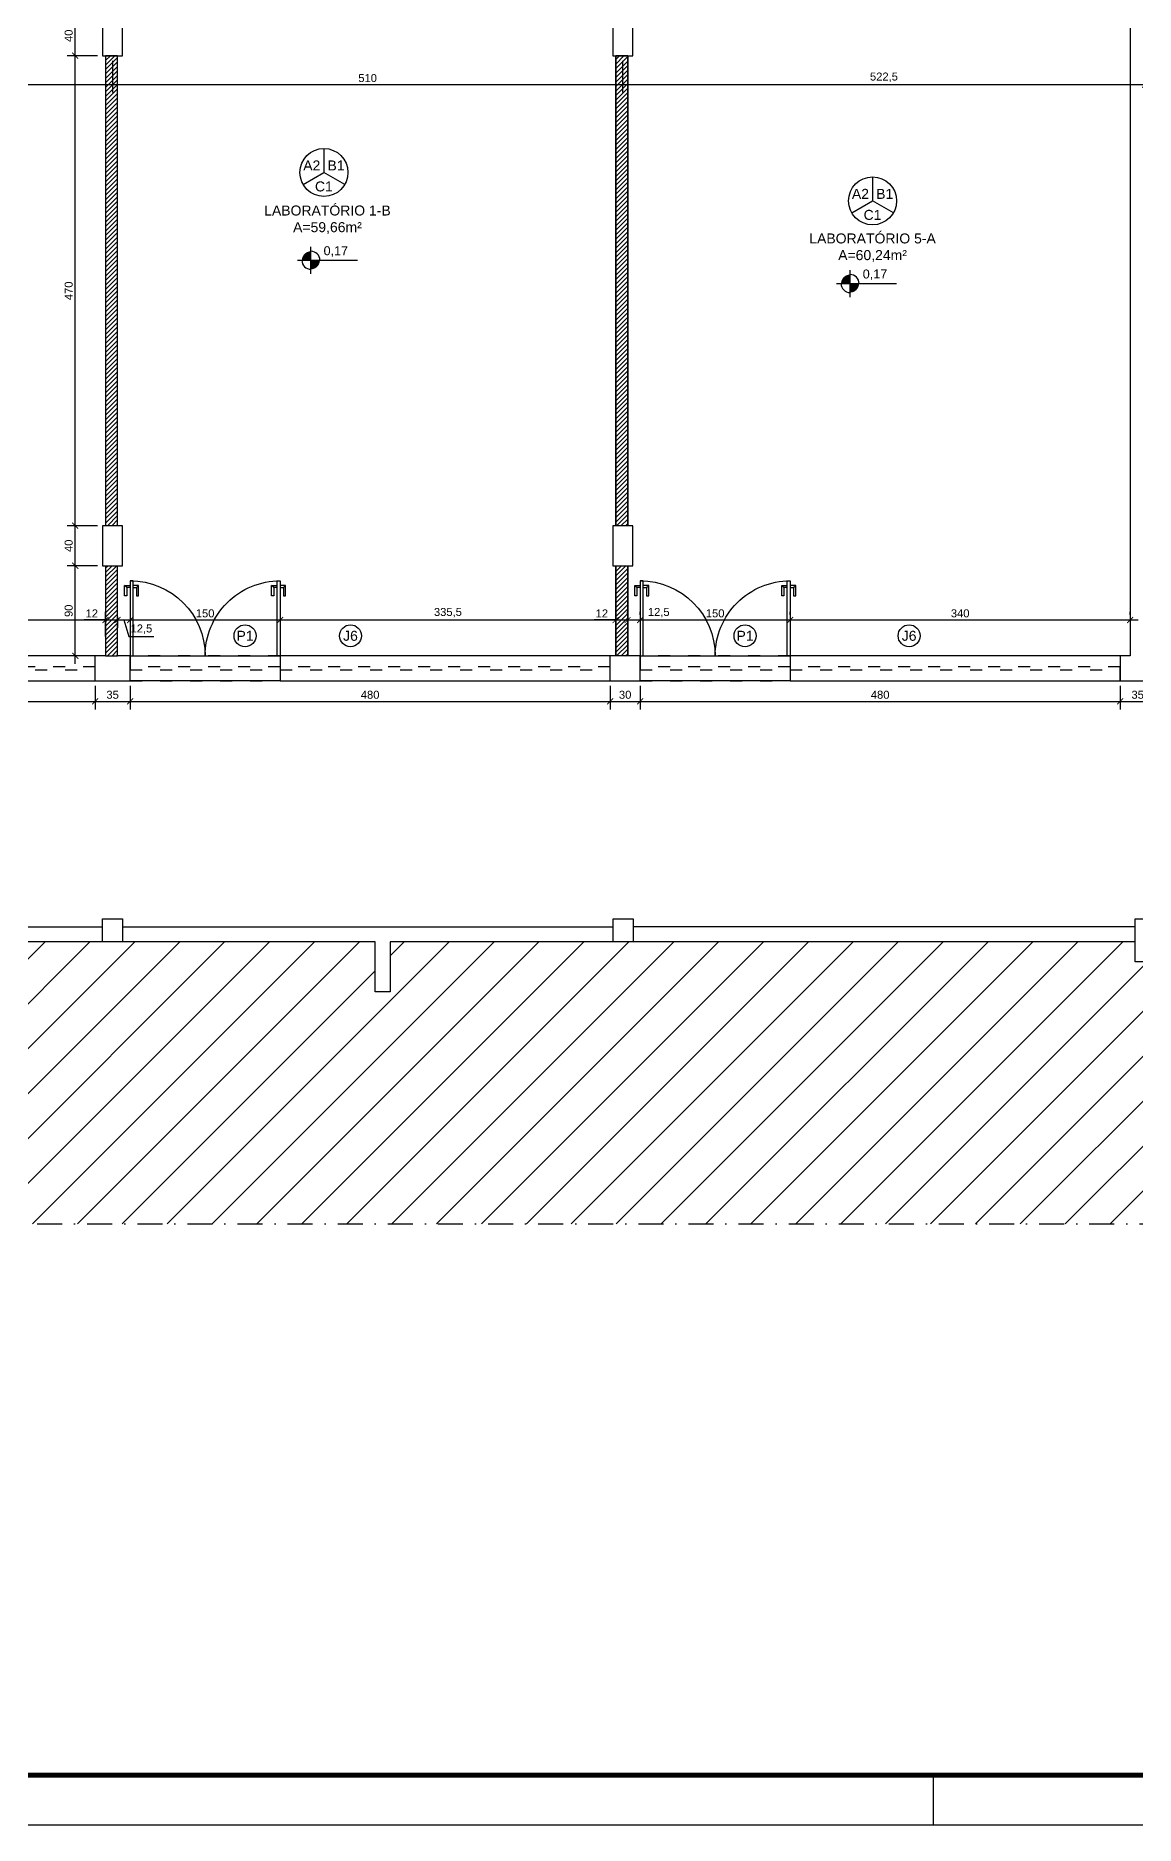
# Model space of a CAD drawing. Header units: millimetres. Extents: x 175 to 8625, y 306 to 3276.
# Drawn here: x 4028 to 5127, y 306 to 2096 of the extents above; entities that cross this region are included whole.
import ezdxf
from ezdxf.enums import TextEntityAlignment as Align

# ---------------------------------------------------------------- set-up
doc = ezdxf.new("R2010")
doc.units = ezdxf.units.MM
doc.linetypes.add('ACAD_ISO03W100', pattern=[30, 12, -18])
doc.linetypes.add('DASHDOT2', pattern=[0.5, 0.25, -0.125, 0, -0.125])
for name, color, linetype in [('CONSTRUIR - CARTONADO', 161, 'Continuous'), ('COTA', 8, 'Continuous'), ('Esquadrias', 4, 'Continuous'), ('Estrutura', 49, 'Continuous'), ('HACHURA', 8, 'Continuous'), ('LEGENDA', 7, 'Continuous'), ('PAREDE', 5, 'Continuous'), ('SOLEIRA', 8, 'Continuous'), ('Texto', 7, 'Continuous')]:
    doc.layers.add(name, color=color, linetype=linetype)
doc.styles.add('ARIAL', font='Arial.ttf')
doc.dimstyles.new('COTA 50', dxfattribs={"dimscale": 0.5, "dimtxt": 16, "dimasz": 12, "dimexe": 16, "dimexo": 10, "dimgap": 5, "dimtad": 1, "dimrnd": 0.5, "dimtxsty": 'ARIAL', "dimblk": 'ARCHTICK', "dimcen": 2.5, "dimdle": 16, "dimclrd": 8, "dimclre": 8, "dimclrt": 7, "dimadec": 0, "dimazin": 0, "dimtfac": 1, "dimtmove": 1, "dimatfit": 3, "dimfxl": 1, "dimarcsym": 0})

# ---------------------------------------------------------------- blocks, each defined once
blk = doc.blocks.new('P150')
for p, q in [((0, 150), (0, 147)), ((75, 150), (0, 150)), ((0, 147), (75, 147)), ((75, 147), (75, 150)), ((0, 3), (75, 3)), ((0, 0), (0, 3)), ((75, 0), (0, 0)), ((75, 3), (75, 0))]:
    blk.add_line(p, q)
at = {"color": 8}
for p, q in [((60, 155.5), (70.4, 155.5)), ((60, 153.4), (60, 155.5)), ((68.4, 153.4), (60, 153.4)), ((60, 143.6), (60, 141.5)), ((68.4, 143.6), (60, 143.6)), ((68.4, 153.4), (70.4, 155.5)), ((68.4, 150), (68.4, 153.4)), ((70.4, 150), (68.4, 150)), ((68.4, 147), (68.4, 143.6)), ((68.4, 143.6), (70.4, 141.5)), ((70.4, 155.5), (70.4, 150)), ((70.4, 141.5), (70.4, 147)), ((60, 141.5), (70.4, 141.5)), ((60, 8.5), (70.4, 8.5)), ((60, 6.4), (60, 8.5)), ((68.4, 6.4), (60, 6.4)), ((68.4, 6.4), (70.4, 8.5)), ((68.4, 3), (68.4, 6.4)), ((70.4, 0), (68.4, 0)), ((68.4, 0), (68.4, -3.4)), ((70.4, 8.5), (70.4, 3)), ((70.4, -5.5), (70.4, 0)), ((60, -3.4), (60, -5.5)), ((68.4, -3.4), (60, -3.4)), ((60, -5.5), (70.4, -5.5)), ((68.4, -3.4), (70.4, -5.5))]:
    blk.add_line(p, q, dxfattribs=at)
for centre, start, end in [((0, 150), 270, 0), ((0, 0), 0, 90)]:
    blk.add_arc(centre, 75, start, end, dxfattribs=at)
blk = doc.blocks.new('IND.ESQ.')
at = {"layer": 'Texto'}
blk.add_circle((0, 0), 5.5, dxfattribs=at)
at = {"layer": 'Texto', "style": 'ARIAL'}
blk.add_attdef('PP', text='', height=5, dxfattribs=at).set_placement((0, 0), align=Align.MIDDLE_CENTER)
blk = doc.blocks.new('A$C1DFB60F3')
at = {"layer": 'Texto', "color": 0, "linetype": 'ByBlock'}
for p, q in [((0, -13.5), (0, 13.5)), ((-13.5, 0), (46.5, 0))]:
    blk.add_line(p, q, dxfattribs=at)
at = {"layer": 'Texto', "color": 0, "linetype": 'ByBlock', "const_width": 9}
for points in [[(-4.5, 0, -0.414214), (0, 4.5, -0.618034)], [(0, -4.5, 0.414214), (4.5, 0, 0.618034)]]:
    blk.add_lwpolyline(points, format="xyb", dxfattribs=at)
at = {"layer": 'Texto', "color": 0, "linetype": 'ByBlock'}
for start, end in [(0, 90), (180, 270)]:
    blk.add_arc((0, 0), 9, start, end, dxfattribs=at)
at = {"layer": 'Texto', "color": 0, "linetype": 'ByBlock', "style": 'ARIAL'}
blk.add_attdef('0,00', (12.7, 5.1), '', height=9, dxfattribs=at)
blk = doc.blocks.new('PIZZA')
at = {"layer": 'Texto'}
for points in [[(0, 12), (0, 0)], [(-10.39, -6), (0, 0)], [(10.39, -6), (0, 0)]]:
    blk.add_lwpolyline(points, dxfattribs=at)
blk.add_circle((0, 0), 12, dxfattribs=at)
at = {"layer": 'Texto', "style": 'ARIAL'}
for tag, p in [('A1', (-6.06, 3.5)), ('B1', (6.06, 3.5)), ('C1', (0, -7))]:
    blk.add_attdef(tag, text='', height=5, dxfattribs=at).set_placement(p, align=Align.MIDDLE_CENTER)
blk = doc.blocks.new('A1 sem aba')
at = {"layer": 'LEGENDA'}
blk.add_line((-74, 1), (-74, 0), dxfattribs=at)
blk.add_lwpolyline([(-169, 59.4), (0, 59.4), (0, 0), (-169, 0), (-169, 59.4)], close=True, dxfattribs=at)
at = {"layer": 'LEGENDA', "const_width": 0.1}
blk.add_lwpolyline([(-1, 58.4), (-1, 1), (-166.5, 1), (-166.5, 58.4)], close=True, dxfattribs=at)
blk = doc.blocks.new('_ArchTick')
at = {"layer": 'Texto', "color": 0, "const_width": 0.15}
blk.add_lwpolyline([(-0.5, -0.5), (0.5, 0.5)], dxfattribs=at)
blk = doc.blocks.new('*D163')
at = {"layer": 'COTA', "color": 8, "lineweight": -2, "transparency": 16777216}
for p, q in [((3749.1, 1511.4), (4105.6, 1511.4)), ((3757.1, 1494.8), (3757.1, 1519.4)), ((4097.6, 1494.8), (4097.6, 1519.4))]:
    blk.add_line(p, q, dxfattribs=at)
at = {"layer": 'Defpoints', "color": 0, "lineweight": -3, "transparency": 16777216}
for p in [(4097.6, 1511.4), (3757.1, 1489.8), (4097.6, 1489.8)]:
    blk.add_point(p, dxfattribs=at)
at = {"layer": 'COTA', "color": 8, "lineweight": -2, "transparency": 16777216, "xscale": 6, "yscale": 6, "zscale": 6, "rotation": 180}
blk.add_blockref('_ArchTick', (3757.1, 1511.4), dxfattribs=at)
at = {"layer": 'COTA', "color": 8, "lineweight": -2, "transparency": 16777216, "xscale": 6, "yscale": 6, "zscale": 6}
blk.add_blockref('_ArchTick', (4097.6, 1511.4), dxfattribs=at)
at = {"layer": 'COTA', "color": 7, "lineweight": -2, "transparency": 16777216, "insert": (3927.4, 1518.7), "char_height": 8, "attachment_point": 5, "style": 'ARIAL'}
blk.add_mtext('340,5', dxfattribs=at)
blk = doc.blocks.new('*D164')
at = {"layer": 'COTA', "color": 8, "lineweight": -2, "transparency": 16777216}
for p, q in [((4101.6, 1511.4), (4130.1, 1511.4)), ((4109.6, 1494.8), (4109.6, 1519.4)), ((4115.9, 1511.4), (4120.9, 1494.9)), ((4122.1, 1508.1), (4122.1, 1503.4)), ((4120.9, 1494.9), (4145.9, 1494.9))]:
    blk.add_line(p, q, dxfattribs=at)
at = {"layer": 'Defpoints', "color": 0, "lineweight": -3, "transparency": 16777216}
for p in [(4122.1, 1513.1), (4122.1, 1511.4), (4109.6, 1489.8)]:
    blk.add_point(p, dxfattribs=at)
at = {"layer": 'COTA', "color": 8, "lineweight": -2, "transparency": 16777216, "xscale": 6, "yscale": 6, "zscale": 6, "rotation": 180}
blk.add_blockref('_ArchTick', (4109.6, 1511.4), dxfattribs=at)
at = {"layer": 'COTA', "color": 8, "lineweight": -2, "transparency": 16777216, "xscale": 6, "yscale": 6, "zscale": 6}
blk.add_blockref('_ArchTick', (4122.1, 1511.4), dxfattribs=at)
at = {"layer": 'COTA', "color": 7, "lineweight": -2, "transparency": 16777216, "insert": (4133.4, 1502.2), "char_height": 8, "attachment_point": 5, "style": 'ARIAL'}
blk.add_mtext('12,5', dxfattribs=at)
blk = doc.blocks.new('*D165')
at = {"layer": 'COTA', "color": 8, "lineweight": -2, "transparency": 16777216}
for p, q in [((4114.1, 1511.4), (4280.1, 1511.4)), ((4122.1, 1508.1), (4122.1, 1503.4)), ((4272.1, 1508.1), (4272.1, 1503.4))]:
    blk.add_line(p, q, dxfattribs=at)
at = {"layer": 'Defpoints', "color": 0, "lineweight": -3, "transparency": 16777216}
for p in [(4122.1, 1513.1), (4272.1, 1513.1), (4272.1, 1511.4)]:
    blk.add_point(p, dxfattribs=at)
at = {"layer": 'COTA', "color": 8, "lineweight": -2, "transparency": 16777216, "xscale": 6, "yscale": 6, "zscale": 6, "rotation": 180}
blk.add_blockref('_ArchTick', (4122.1, 1511.4), dxfattribs=at)
at = {"layer": 'COTA', "color": 8, "lineweight": -2, "transparency": 16777216, "xscale": 6, "yscale": 6, "zscale": 6}
blk.add_blockref('_ArchTick', (4272.1, 1511.4), dxfattribs=at)
at = {"layer": 'COTA', "color": 7, "lineweight": -2, "transparency": 16777216, "insert": (4197.1, 1518), "char_height": 8, "attachment_point": 5, "style": 'ARIAL'}
blk.add_mtext('150', dxfattribs=at)
blk = doc.blocks.new('*D166')
at = {"layer": 'COTA', "color": 8, "lineweight": -2, "transparency": 16777216}
for p, q in [((4264.1, 1511.4), (4615.6, 1511.4)), ((4272.1, 1508.1), (4272.1, 1503.4)), ((4607.6, 1508.1), (4607.6, 1503.4))]:
    blk.add_line(p, q, dxfattribs=at)
at = {"layer": 'Defpoints', "color": 0, "lineweight": -3, "transparency": 16777216}
for p in [(4272.1, 1513.1), (4607.6, 1513.1), (4607.6, 1511.4)]:
    blk.add_point(p, dxfattribs=at)
at = {"layer": 'COTA', "color": 8, "lineweight": -2, "transparency": 16777216, "xscale": 6, "yscale": 6, "zscale": 6, "rotation": 180}
blk.add_blockref('_ArchTick', (4272.1, 1511.4), dxfattribs=at)
at = {"layer": 'COTA', "color": 8, "lineweight": -2, "transparency": 16777216, "xscale": 6, "yscale": 6, "zscale": 6}
blk.add_blockref('_ArchTick', (4607.6, 1511.4), dxfattribs=at)
at = {"layer": 'COTA', "color": 7, "lineweight": -2, "transparency": 16777216, "insert": (4439.9, 1518.7), "char_height": 8, "attachment_point": 5, "style": 'ARIAL'}
blk.add_mtext('335,5', dxfattribs=at)
blk = doc.blocks.new('*D167')
at = {"layer": 'COTA', "color": 8, "lineweight": -2, "transparency": 16777216}
for p, q in [((4607.6, 1511.4), (4586, 1511.4)), ((4599.6, 1511.4), (4627.6, 1511.4)), ((4607.6, 1508.1), (4607.6, 1503.4)), ((4619.6, 1516.4), (4619.6, 1519.4))]:
    blk.add_line(p, q, dxfattribs=at)
at = {"layer": 'Defpoints', "color": 0, "lineweight": -3, "transparency": 16777216}
for p in [(4607.6, 1513.1), (4619.6, 1511.4), (4619.6, 1511.4)]:
    blk.add_point(p, dxfattribs=at)
at = {"layer": 'COTA', "color": 8, "lineweight": -2, "transparency": 16777216, "xscale": 6, "yscale": 6, "zscale": 6, "rotation": 180}
blk.add_blockref('_ArchTick', (4607.6, 1511.4), dxfattribs=at)
at = {"layer": 'COTA', "color": 8, "lineweight": -2, "transparency": 16777216, "xscale": 6, "yscale": 6, "zscale": 6}
blk.add_blockref('_ArchTick', (4619.6, 1511.4), dxfattribs=at)
at = {"layer": 'COTA', "color": 7, "lineweight": -2, "transparency": 16777216, "insert": (4593.8, 1518), "char_height": 8, "attachment_point": 5, "style": 'ARIAL'}
blk.add_mtext('12', dxfattribs=at)
blk = doc.blocks.new('*D168')
at = {"layer": 'COTA', "color": 8, "lineweight": -2, "transparency": 16777216}
for p, q in [((4611.6, 1511.4), (4640.1, 1511.4)), ((4619.6, 1516.4), (4619.6, 1519.4)), ((4632.1, 1516.4), (4632.1, 1519.4)), ((4632.1, 1511.4), (4663.2, 1511.4))]:
    blk.add_line(p, q, dxfattribs=at)
at = {"layer": 'Defpoints', "color": 0, "lineweight": -3, "transparency": 16777216}
for p in [(4619.6, 1511.4), (4632.1, 1511.4), (4632.1, 1511.4)]:
    blk.add_point(p, dxfattribs=at)
at = {"layer": 'COTA', "color": 8, "lineweight": -2, "transparency": 16777216, "xscale": 6, "yscale": 6, "zscale": 6, "rotation": 180}
blk.add_blockref('_ArchTick', (4619.6, 1511.4), dxfattribs=at)
at = {"layer": 'COTA', "color": 8, "lineweight": -2, "transparency": 16777216, "xscale": 6, "yscale": 6, "zscale": 6}
blk.add_blockref('_ArchTick', (4632.1, 1511.4), dxfattribs=at)
at = {"layer": 'COTA', "color": 7, "lineweight": -2, "transparency": 16777216, "insert": (4650.7, 1518.7), "char_height": 8, "attachment_point": 5, "style": 'ARIAL'}
blk.add_mtext('12,5', dxfattribs=at)
blk = doc.blocks.new('*D169')
at = {"layer": 'COTA', "color": 8, "lineweight": -2, "transparency": 16777216}
for p, q in [((4624.1, 1511.4), (4790.1, 1511.4)), ((4632.1, 1516.4), (4632.1, 1519.4)), ((4782.1, 1516.4), (4782.1, 1519.4))]:
    blk.add_line(p, q, dxfattribs=at)
at = {"layer": 'Defpoints', "color": 0, "lineweight": -3, "transparency": 16777216}
for p in [(4632.1, 1511.4), (4782.1, 1511.4), (4782.1, 1511.4)]:
    blk.add_point(p, dxfattribs=at)
at = {"layer": 'COTA', "color": 8, "lineweight": -2, "transparency": 16777216, "xscale": 6, "yscale": 6, "zscale": 6, "rotation": 180}
blk.add_blockref('_ArchTick', (4632.1, 1511.4), dxfattribs=at)
at = {"layer": 'COTA', "color": 8, "lineweight": -2, "transparency": 16777216, "xscale": 6, "yscale": 6, "zscale": 6}
blk.add_blockref('_ArchTick', (4782.1, 1511.4), dxfattribs=at)
at = {"layer": 'COTA', "color": 7, "lineweight": -2, "transparency": 16777216, "insert": (4707.1, 1518), "char_height": 8, "attachment_point": 5, "style": 'ARIAL'}
blk.add_mtext('150', dxfattribs=at)
blk = doc.blocks.new('*D170')
at = {"layer": 'COTA', "color": 8, "lineweight": -2, "transparency": 16777216}
for p, q in [((4774.1, 1511.4), (5130.1, 1511.4)), ((4782.1, 1516.4), (4782.1, 1519.4)), ((5122.1, 1516.4), (5122.1, 1519.4))]:
    blk.add_line(p, q, dxfattribs=at)
at = {"layer": 'Defpoints', "color": 0, "lineweight": -3, "transparency": 16777216}
for p in [(4782.1, 1511.4), (5122.1, 1511.4), (5122.1, 1511.4)]:
    blk.add_point(p, dxfattribs=at)
at = {"layer": 'COTA', "color": 8, "lineweight": -2, "transparency": 16777216, "xscale": 6, "yscale": 6, "zscale": 6, "rotation": 180}
blk.add_blockref('_ArchTick', (4782.1, 1511.4), dxfattribs=at)
at = {"layer": 'COTA', "color": 8, "lineweight": -2, "transparency": 16777216, "xscale": 6, "yscale": 6, "zscale": 6}
blk.add_blockref('_ArchTick', (5122.1, 1511.4), dxfattribs=at)
at = {"layer": 'COTA', "color": 7, "lineweight": -2, "transparency": 16777216, "insert": (4952.1, 1518), "char_height": 8, "attachment_point": 5, "style": 'ARIAL'}
blk.add_mtext('340', dxfattribs=at)
blk = doc.blocks.new('*D175')
at = {"layer": 'COTA', "color": 8, "lineweight": -2, "transparency": 16777216}
for p, q in [((4097.6, 1511.4), (4076, 1511.4)), ((4089.6, 1511.4), (4117.6, 1511.4)), ((4097.6, 1494.8), (4097.6, 1519.4)), ((4109.6, 1514.4), (4109.6, 1503.4))]:
    blk.add_line(p, q, dxfattribs=at)
at = {"layer": 'Defpoints', "color": 0, "lineweight": -3, "transparency": 16777216}
for p in [(4109.6, 1519.4), (4109.6, 1511.4), (4097.6, 1489.8)]:
    blk.add_point(p, dxfattribs=at)
at = {"layer": 'COTA', "color": 8, "lineweight": -2, "transparency": 16777216, "xscale": 6, "yscale": 6, "zscale": 6, "rotation": 180}
blk.add_blockref('_ArchTick', (4097.6, 1511.4), dxfattribs=at)
at = {"layer": 'COTA', "color": 8, "lineweight": -2, "transparency": 16777216, "xscale": 6, "yscale": 6, "zscale": 6}
blk.add_blockref('_ArchTick', (4109.6, 1511.4), dxfattribs=at)
at = {"layer": 'COTA', "color": 7, "lineweight": -2, "transparency": 16777216, "insert": (4083.8, 1518), "char_height": 8, "attachment_point": 5, "style": 'ARIAL'}
blk.add_mtext('12', dxfattribs=at)
blk = doc.blocks.new('*D189')
at = {"layer": 'COTA', "color": 8, "lineweight": -2, "transparency": 16777216}
for p, q in [((3607.1, 1445.6), (3607.1, 1422)), ((4087.1, 1445.6), (4087.1, 1422)), ((3599.1, 1430), (4095.1, 1430))]:
    blk.add_line(p, q, dxfattribs=at)
at = {"layer": 'Defpoints', "color": 0, "lineweight": -3, "transparency": 16777216}
for p in [(3607.1, 1450.6), (4087.1, 1450.6), (4087.1, 1430)]:
    blk.add_point(p, dxfattribs=at)
at = {"layer": 'COTA', "color": 8, "lineweight": -2, "transparency": 16777216, "xscale": 6, "yscale": 6, "zscale": 6, "rotation": 180}
blk.add_blockref('_ArchTick', (3607.1, 1430), dxfattribs=at)
at = {"layer": 'COTA', "color": 8, "lineweight": -2, "transparency": 16777216, "xscale": 6, "yscale": 6, "zscale": 6}
blk.add_blockref('_ArchTick', (4087.1, 1430), dxfattribs=at)
at = {"layer": 'COTA', "color": 7, "lineweight": -2, "transparency": 16777216, "insert": (3847.1, 1436.6), "char_height": 8, "attachment_point": 5, "style": 'ARIAL'}
blk.add_mtext('480', dxfattribs=at)
blk = doc.blocks.new('*D190')
at = {"layer": 'COTA', "color": 8, "lineweight": -2, "transparency": 16777216}
for p, q in [((4087.1, 1445.6), (4087.1, 1422)), ((4122.1, 1445.6), (4122.1, 1422)), ((4079.1, 1430), (4130.1, 1430))]:
    blk.add_line(p, q, dxfattribs=at)
at = {"layer": 'Defpoints', "color": 0, "lineweight": -3, "transparency": 16777216}
for p in [(4087.1, 1450.6), (4122.1, 1450.6), (4122.1, 1430)]:
    blk.add_point(p, dxfattribs=at)
at = {"layer": 'COTA', "color": 8, "lineweight": -2, "transparency": 16777216, "xscale": 6, "yscale": 6, "zscale": 6, "rotation": 180}
blk.add_blockref('_ArchTick', (4087.1, 1430), dxfattribs=at)
at = {"layer": 'COTA', "color": 8, "lineweight": -2, "transparency": 16777216, "xscale": 6, "yscale": 6, "zscale": 6}
blk.add_blockref('_ArchTick', (4122.1, 1430), dxfattribs=at)
at = {"layer": 'COTA', "color": 7, "lineweight": -2, "transparency": 16777216, "insert": (4104.6, 1436.6), "char_height": 8, "attachment_point": 5, "style": 'ARIAL'}
blk.add_mtext('35', dxfattribs=at)
blk = doc.blocks.new('*D191')
at = {"layer": 'COTA', "color": 8, "lineweight": -2, "transparency": 16777216}
for p, q in [((4122.1, 1445.6), (4122.1, 1422)), ((4602.1, 1445.6), (4602.1, 1422)), ((4114.1, 1430), (4610.1, 1430))]:
    blk.add_line(p, q, dxfattribs=at)
at = {"layer": 'Defpoints', "color": 0, "lineweight": -3, "transparency": 16777216}
for p in [(4122.1, 1450.6), (4602.1, 1450.6), (4602.1, 1430)]:
    blk.add_point(p, dxfattribs=at)
at = {"layer": 'COTA', "color": 8, "lineweight": -2, "transparency": 16777216, "xscale": 6, "yscale": 6, "zscale": 6, "rotation": 180}
blk.add_blockref('_ArchTick', (4122.1, 1430), dxfattribs=at)
at = {"layer": 'COTA', "color": 8, "lineweight": -2, "transparency": 16777216, "xscale": 6, "yscale": 6, "zscale": 6}
blk.add_blockref('_ArchTick', (4602.1, 1430), dxfattribs=at)
at = {"layer": 'COTA', "color": 7, "lineweight": -2, "transparency": 16777216, "insert": (4362.1, 1436.6), "char_height": 8, "attachment_point": 5, "style": 'ARIAL'}
blk.add_mtext('480', dxfattribs=at)
blk = doc.blocks.new('*D192')
at = {"layer": 'COTA', "color": 8, "lineweight": -2, "transparency": 16777216}
for p, q in [((4602.1, 1445.6), (4602.1, 1422)), ((4632.1, 1445.6), (4632.1, 1422)), ((4594.1, 1430), (4640.1, 1430))]:
    blk.add_line(p, q, dxfattribs=at)
at = {"layer": 'Defpoints', "color": 0, "lineweight": -3, "transparency": 16777216}
for p in [(4602.1, 1450.6), (4632.1, 1450.6), (4632.1, 1430)]:
    blk.add_point(p, dxfattribs=at)
at = {"layer": 'COTA', "color": 8, "lineweight": -2, "transparency": 16777216, "xscale": 6, "yscale": 6, "zscale": 6, "rotation": 180}
blk.add_blockref('_ArchTick', (4602.1, 1430), dxfattribs=at)
at = {"layer": 'COTA', "color": 8, "lineweight": -2, "transparency": 16777216, "xscale": 6, "yscale": 6, "zscale": 6}
blk.add_blockref('_ArchTick', (4632.1, 1430), dxfattribs=at)
at = {"layer": 'COTA', "color": 7, "lineweight": -2, "transparency": 16777216, "insert": (4617.1, 1436.6), "char_height": 8, "attachment_point": 5, "style": 'ARIAL'}
blk.add_mtext('30', dxfattribs=at)
blk = doc.blocks.new('*D193')
at = {"layer": 'COTA', "color": 8, "lineweight": -2, "transparency": 16777216}
for p, q in [((4632.1, 1445.6), (4632.1, 1422)), ((5112.1, 1445.6), (5112.1, 1422)), ((4624.1, 1430), (5120.1, 1430))]:
    blk.add_line(p, q, dxfattribs=at)
at = {"layer": 'Defpoints', "color": 0, "lineweight": -3, "transparency": 16777216}
for p in [(4632.1, 1450.6), (5112.1, 1450.6), (5112.1, 1430)]:
    blk.add_point(p, dxfattribs=at)
at = {"layer": 'COTA', "color": 8, "lineweight": -2, "transparency": 16777216, "xscale": 6, "yscale": 6, "zscale": 6, "rotation": 180}
blk.add_blockref('_ArchTick', (4632.1, 1430), dxfattribs=at)
at = {"layer": 'COTA', "color": 8, "lineweight": -2, "transparency": 16777216, "xscale": 6, "yscale": 6, "zscale": 6}
blk.add_blockref('_ArchTick', (5112.1, 1430), dxfattribs=at)
at = {"layer": 'COTA', "color": 7, "lineweight": -2, "transparency": 16777216, "insert": (4872.1, 1436.6), "char_height": 8, "attachment_point": 5, "style": 'ARIAL'}
blk.add_mtext('480', dxfattribs=at)
blk = doc.blocks.new('*D227')
at = {"layer": 'COTA', "color": 8, "lineweight": -2, "transparency": 16777216}
for p, q in [((5112.1, 1445.6), (5112.1, 1422)), ((5147.1, 1445.6), (5147.1, 1422)), ((5104.1, 1430), (5155.1, 1430))]:
    blk.add_line(p, q, dxfattribs=at)
at = {"layer": 'Defpoints', "color": 0, "lineweight": -3, "transparency": 16777216}
for p in [(5112.1, 1450.6), (5147.1, 1450.6), (5147.1, 1430)]:
    blk.add_point(p, dxfattribs=at)
at = {"layer": 'COTA', "color": 8, "lineweight": -2, "transparency": 16777216, "xscale": 6, "yscale": 6, "zscale": 6, "rotation": 180}
blk.add_blockref('_ArchTick', (5112.1, 1430), dxfattribs=at)
at = {"layer": 'COTA', "color": 8, "lineweight": -2, "transparency": 16777216, "xscale": 6, "yscale": 6, "zscale": 6}
blk.add_blockref('_ArchTick', (5147.1, 1430), dxfattribs=at)
at = {"layer": 'COTA', "color": 7, "lineweight": -2, "transparency": 16777216, "insert": (5129.6, 1436.6), "char_height": 8, "attachment_point": 5, "style": 'ARIAL'}
blk.add_mtext('35', dxfattribs=at)
blk = doc.blocks.new('*D260')
at = {"layer": 'COTA', "color": 8, "lineweight": -2, "transparency": 16777216}
for p, q in [((4089.6, 1565.6), (4059.2, 1565.6)), ((4067.2, 1467.6), (4067.2, 1573.6)), ((4092.6, 1475.6), (4059.2, 1475.6))]:
    blk.add_line(p, q, dxfattribs=at)
at = {"layer": 'Defpoints', "color": 0, "lineweight": -3, "transparency": 16777216}
for p in [(4067.2, 1565.6), (4094.6, 1565.6), (4097.6, 1475.6)]:
    blk.add_point(p, dxfattribs=at)
at = {"layer": 'COTA', "color": 8, "lineweight": -2, "transparency": 16777216, "xscale": 6, "yscale": 6, "zscale": 6}
for p, rotation in [((4067.2, 1565.6), 90), ((4067.2, 1475.6), 270)]:
    blk.add_blockref('_ArchTick', p, dxfattribs=dict(at, rotation=rotation))
at = {"layer": 'COTA', "color": 7, "lineweight": -2, "transparency": 16777216, "insert": (4060.7, 1520.6), "char_height": 8, "attachment_point": 5, "rotation": 90, "style": 'ARIAL'}
blk.add_mtext('90', dxfattribs=at)
blk = doc.blocks.new('*D261')
at = {"layer": 'COTA', "color": 8, "lineweight": -2, "transparency": 16777216}
for p, q in [((4067.2, 1557.6), (4067.2, 1613.6)), ((4089.6, 1605.6), (4059.2, 1605.6)), ((4089.6, 1565.6), (4059.2, 1565.6))]:
    blk.add_line(p, q, dxfattribs=at)
at = {"layer": 'Defpoints', "color": 0, "lineweight": -3, "transparency": 16777216}
for p in [(4067.2, 1605.6), (4094.6, 1605.6), (4094.6, 1565.6)]:
    blk.add_point(p, dxfattribs=at)
at = {"layer": 'COTA', "color": 8, "lineweight": -2, "transparency": 16777216, "xscale": 6, "yscale": 6, "zscale": 6}
for p, rotation in [((4067.2, 1605.6), 90), ((4067.2, 1565.6), 270)]:
    blk.add_blockref('_ArchTick', p, dxfattribs=dict(at, rotation=rotation))
at = {"layer": 'COTA', "color": 7, "lineweight": -2, "transparency": 16777216, "insert": (4060.7, 1585.6), "char_height": 8, "attachment_point": 5, "rotation": 90, "style": 'ARIAL'}
blk.add_mtext('40', dxfattribs=at)
blk = doc.blocks.new('*D262')
at = {"layer": 'COTA', "color": 8, "lineweight": -2, "transparency": 16777216}
for p, q in [((4067.2, 1597.6), (4067.2, 2083.6)), ((4089.6, 2075.6), (4059.2, 2075.6)), ((4089.6, 1605.6), (4059.2, 1605.6))]:
    blk.add_line(p, q, dxfattribs=at)
at = {"layer": 'Defpoints', "color": 0, "lineweight": -3, "transparency": 16777216}
for p in [(4067.2, 2075.6), (4094.6, 2075.6), (4094.6, 1605.6)]:
    blk.add_point(p, dxfattribs=at)
at = {"layer": 'COTA', "color": 8, "lineweight": -2, "transparency": 16777216, "xscale": 6, "yscale": 6, "zscale": 6}
for p, rotation in [((4067.2, 2075.6), 90), ((4067.2, 1605.6), 270)]:
    blk.add_blockref('_ArchTick', p, dxfattribs=dict(at, rotation=rotation))
at = {"layer": 'COTA', "color": 7, "lineweight": -2, "transparency": 16777216, "insert": (4060.7, 1840.6), "char_height": 8, "attachment_point": 5, "rotation": 90, "style": 'ARIAL'}
blk.add_mtext('470', dxfattribs=at)
blk = doc.blocks.new('*D263')
at = {"layer": 'COTA', "color": 8, "lineweight": -2, "transparency": 16777216}
for p, q in [((4089.6, 2115.6), (4059.2, 2115.6)), ((4067.2, 2067.6), (4067.2, 2123.6)), ((4089.6, 2075.6), (4059.2, 2075.6))]:
    blk.add_line(p, q, dxfattribs=at)
at = {"layer": 'Defpoints', "color": 0, "lineweight": -3, "transparency": 16777216}
for p in [(4067.2, 2115.6), (4094.6, 2115.6), (4094.6, 2075.6)]:
    blk.add_point(p, dxfattribs=at)
at = {"layer": 'COTA', "color": 8, "lineweight": -2, "transparency": 16777216, "xscale": 6, "yscale": 6, "zscale": 6}
for p, rotation in [((4067.2, 2115.6), 90), ((4067.2, 2075.6), 270)]:
    blk.add_blockref('_ArchTick', p, dxfattribs=dict(at, rotation=rotation))
at = {"layer": 'COTA', "color": 7, "lineweight": -2, "transparency": 16777216, "insert": (4060.7, 2095.6), "char_height": 8, "attachment_point": 5, "rotation": 90, "style": 'ARIAL'}
blk.add_mtext('40', dxfattribs=at)
blk = doc.blocks.new('*D273')
at = {"layer": 'COTA', "color": 8, "lineweight": -2, "transparency": 16777216}
for p, q in [((3594.6, 2070.6), (3594.6, 2038.8)), ((4104.6, 2070.6), (4104.6, 2038.8)), ((3586.6, 2046.8), (4112.6, 2046.8))]:
    blk.add_line(p, q, dxfattribs=at)
at = {"layer": 'Defpoints', "color": 0, "lineweight": -3, "transparency": 16777216}
for p in [(3594.6, 2075.6), (4104.6, 2075.6), (4104.6, 2046.8)]:
    blk.add_point(p, dxfattribs=at)
at = {"layer": 'COTA', "color": 8, "lineweight": -2, "transparency": 16777216, "xscale": 6, "yscale": 6, "zscale": 6, "rotation": 180}
blk.add_blockref('_ArchTick', (3594.6, 2046.8), dxfattribs=at)
at = {"layer": 'COTA', "color": 8, "lineweight": -2, "transparency": 16777216, "xscale": 6, "yscale": 6, "zscale": 6}
blk.add_blockref('_ArchTick', (4104.6, 2046.8), dxfattribs=at)
at = {"layer": 'COTA', "color": 7, "lineweight": -2, "transparency": 16777216, "insert": (3849.6, 2053.3), "char_height": 8, "attachment_point": 5, "style": 'ARIAL'}
blk.add_mtext('510', dxfattribs=at)
blk = doc.blocks.new('*D274')
at = {"layer": 'COTA', "color": 8, "lineweight": -2, "transparency": 16777216}
for p, q in [((4104.6, 2070.6), (4104.6, 2038.8)), ((4614.6, 2070.6), (4614.6, 2038.8)), ((4096.6, 2046.8), (4622.6, 2046.8))]:
    blk.add_line(p, q, dxfattribs=at)
at = {"layer": 'Defpoints', "color": 0, "lineweight": -3, "transparency": 16777216}
for p in [(4104.6, 2075.6), (4614.6, 2075.6), (4614.6, 2046.8)]:
    blk.add_point(p, dxfattribs=at)
at = {"layer": 'COTA', "color": 8, "lineweight": -2, "transparency": 16777216, "xscale": 6, "yscale": 6, "zscale": 6, "rotation": 180}
blk.add_blockref('_ArchTick', (4104.6, 2046.8), dxfattribs=at)
at = {"layer": 'COTA', "color": 8, "lineweight": -2, "transparency": 16777216, "xscale": 6, "yscale": 6, "zscale": 6}
blk.add_blockref('_ArchTick', (4614.6, 2046.8), dxfattribs=at)
at = {"layer": 'COTA', "color": 7, "lineweight": -2, "transparency": 16777216, "insert": (4359.6, 2053.3), "char_height": 8, "attachment_point": 5, "style": 'ARIAL'}
blk.add_mtext('510', dxfattribs=at)
blk = doc.blocks.new('*D275')
at = {"layer": 'COTA', "color": 8, "lineweight": -2, "transparency": 16777216}
for p, q in [((4614.6, 2070.6), (4614.6, 2038.8)), ((5137.1, 2070.6), (5137.1, 2038.8)), ((4606.6, 2046.8), (5145.1, 2046.8))]:
    blk.add_line(p, q, dxfattribs=at)
at = {"layer": 'Defpoints', "color": 0, "lineweight": -3, "transparency": 16777216}
for p in [(4614.6, 2075.6), (5137.1, 2075.6), (5137.1, 2046.8)]:
    blk.add_point(p, dxfattribs=at)
at = {"layer": 'COTA', "color": 8, "lineweight": -2, "transparency": 16777216, "xscale": 6, "yscale": 6, "zscale": 6, "rotation": 180}
blk.add_blockref('_ArchTick', (4614.6, 2046.8), dxfattribs=at)
at = {"layer": 'COTA', "color": 8, "lineweight": -2, "transparency": 16777216, "xscale": 6, "yscale": 6, "zscale": 6}
blk.add_blockref('_ArchTick', (5137.1, 2046.8), dxfattribs=at)
at = {"layer": 'COTA', "color": 7, "lineweight": -2, "transparency": 16777216, "insert": (4875.9, 2054.1), "char_height": 8, "attachment_point": 5, "style": 'ARIAL'}
blk.add_mtext('522,5', dxfattribs=at)

msp = doc.modelspace()

# ---------------------------------------------------------------- hatches: boundary and pattern name
at = {"layer": 'CONSTRUIR - CARTONADO'}
h = msp.add_hatch(dxfattribs=at)
h.set_pattern_fill('ANSI31', color=256, style=0)
h.set_pattern_definition([(45, (522.1333, -8208.3852), (-2.245064, 2.245064), [])])
h.paths.add_polyline_path([(4109.633, 1565.603), (4097.633, 1565.603), (4097.633, 1475.603), (4109.633, 1475.603)])
h.paths.add_polyline_path([(4109.633, 2075.603), (4097.633, 2075.603), (4097.633, 1605.603), (4109.633, 1605.603)])
h = msp.add_hatch(dxfattribs=at)
h.set_pattern_fill('ANSI31', color=256, style=0)
h.set_pattern_definition([(45, (522.1333, -2175.3423), (-2.245064, 2.245064), [])])
h.paths.add_polyline_path([(4607.633, 1605.603), (4619.633, 1605.603), (4619.633, 2075.603), (4607.633, 2075.603)])
h.paths.add_polyline_path([(4619.633, 1565.603), (4607.633, 1565.603), (4607.633, 1475.603), (4619.633, 1475.603)])
at = {"layer": 'HACHURA'}
h = msp.add_hatch(dxfattribs=at)
h.set_pattern_fill('ANSI31', color=256, scale=10, style=0)
h.set_pattern_definition([(45, (522.133, 907.617), (-22.45064, 22.45064), [])])
h.paths.add_polyline_path([(3069.133, 1189.603), (2972.133, 1189.603, 0.4054525), (3069.133, 1089.648)], flags=17)
h.paths.add_polyline_path([(5656.807, 1179.603), (5640.133, 1179.603), (5640.133, 907.617), (5656.807, 907.617)])
h.paths.add_polyline_path([(5640.133, 1179.603), (5600.133, 1179.603), (5600.133, 907.617), (5640.133, 907.617)])
h.paths.add_polyline_path([(5588.133, 1179.603), (5173.133, 1179.603), (5147.133, 1179.603), (5147.133, 1169.603), (5147.133, 907.617), (5588.133, 907.617)])
h.paths.add_polyline_path([(5147.133, 1169.603), (5127.133, 1169.603), (5127.133, 1189.603), (4382.133, 1189.603), (4382.133, 1139.603), (4367.133, 1139.603), (4367.133, 1189.603), (3092.133, 1189.603), (3074.633, 1189.603), (3072.133, 1189.603), (3072.133, 1089.603), (3069.133, 1089.603), (3069.133, 1089.648, -0.4054525), (2972.133, 1189.603), (542.133, 1189.603), (542.133, 1164.603), (522.133, 1164.603), (522.133, 907.617), (5147.133, 907.617)])
h.paths.add_polyline_path([(3072.133, 1189.603), (3069.133, 1189.603), (3069.133, 1089.648, 0.00750127), (3072.133, 1089.603)], flags=17)
h.paths.add_polyline_path([(5600.133, 1179.603), (5588.133, 1179.603), (5588.133, 907.617), (5600.133, 907.617)])

# ---------------------------------------------------------------- linework, layer by layer
at = {"layer": 'CONSTRUIR - CARTONADO'}
for points in [[(4109.633, 1605.603), (4109.633, 2075.603), (4097.633, 2075.603), (4097.633, 1605.603)], [(4607.633, 1605.603), (4607.633, 2075.603), (4619.633, 2075.603), (4619.633, 1605.603)], [(4097.633, 1565.603), (4097.633, 1475.603), (4109.633, 1475.603), (4109.633, 1565.603)], [(4619.633, 1565.603), (4619.633, 1475.603), (4607.633, 1475.603), (4607.633, 1565.603)]]:
    msp.add_lwpolyline(points, dxfattribs=at)
at = {"layer": 'Esquadrias', "linetype": 'ACAD_ISO03W100'}
for points in [[(4087.133, 1475.603), (3607.133, 1475.603), (3607.133, 1450.603), (4087.133, 1450.603)], [(4602.133, 1475.603), (4122.133, 1475.603), (4122.133, 1450.603), (4602.133, 1450.603)], [(5112.133, 1475.603), (4632.133, 1475.603), (4632.133, 1450.603), (5112.133, 1450.603)], [(3607.133, 1461.603), (4087.133, 1461.603), (4087.133, 1464.603), (3607.133, 1464.603)], [(4122.133, 1461.603), (4602.133, 1461.603), (4602.133, 1464.603), (4122.133, 1464.603)], [(4632.133, 1461.603), (5112.133, 1461.603), (5112.133, 1464.603), (4632.133, 1464.603)]]:
    msp.add_lwpolyline(points, close=True, dxfattribs=at)
at = {"layer": 'Estrutura', "linetype": 'Continuous'}
for points in [[(4094.633, 2075.603), (4114.633, 2075.603), (4114.633, 2115.603), (4094.633, 2115.603), (4094.633, 2075.603)], [(4604.633, 2075.603), (4624.633, 2075.603), (4624.633, 2115.603), (4604.633, 2115.603), (4604.633, 2075.603)], [(4094.633, 1565.603), (4114.633, 1565.603), (4114.633, 1605.603), (4094.633, 1605.603), (4094.633, 1565.603)], [(4604.633, 1565.603), (4624.633, 1565.603), (4624.633, 1605.603), (4604.633, 1605.603), (4604.633, 1565.603)]]:
    msp.add_lwpolyline(points, dxfattribs=at)
for points in [[(4094.633, 1212.603), (4114.633, 1212.603), (4114.633, 1189.603), (4094.633, 1189.603)], [(4605.133, 1212.603), (4625.133, 1212.603), (4625.133, 1189.603), (4605.133, 1189.603)], [(5127.133, 1212.603), (5147.133, 1212.603), (5147.133, 1169.603), (5127.133, 1169.603)]]:
    msp.add_lwpolyline(points, close=True, dxfattribs=at)
at = {"layer": 'PAREDE', "linetype": 'Continuous'}
msp.add_lwpolyline([(5147.133, 2700.603), (4972.133, 2700.603), (4972.133, 2675.603), (5122.133, 2675.603), (5122.133, 1475.603), (4782.133, 1475.603), (4782.133, 1450.603), (5147.133, 1450.603)], close=True, dxfattribs=at)
for points in [[(4109.633, 1605.603), (4109.633, 2075.603), (4097.633, 2075.603), (4097.633, 1605.603)], [(4619.633, 1605.603), (4619.633, 2075.603), (4607.633, 2075.603), (4607.633, 1605.603)], [(4097.633, 1565.603), (4097.633, 1475.603), (3757.133, 1475.603), (3757.133, 1450.603), (4122.133, 1450.603), (4122.133, 1475.603), (4109.633, 1475.603), (4109.633, 1565.603)], [(4272.133, 1450.603), (4632.133, 1450.603), (4632.133, 1475.603), (4619.633, 1475.603), (4619.633, 1565.603)], [(4607.633, 1565.603), (4607.633, 1475.603), (4272.133, 1475.603), (4272.133, 1450.603)], [(5127.133, 1189.603), (4382.133, 1189.603), (4382.133, 1139.603), (4367.133, 1139.603), (4367.133, 1189.603), (3092.133, 1189.603), (3072.133, 1189.603), (3072.133, 1204.603), (3074.633, 1204.603)], [(3604.633, 1204.603), (4094.633, 1204.603)], [(4114.633, 1204.603), (4605.133, 1204.603)], [(5127.133, 1204.603), (4625.133, 1204.603)]]:
    msp.add_lwpolyline(points, dxfattribs=at)
at = {"layer": 'PAREDE'}
for points in [[(4087.133, 1450.603), (4087.133, 1475.603)], [(4602.133, 1450.603), (4602.133, 1475.603)], [(5112.133, 1475.603), (5112.133, 1450.603)]]:
    msp.add_lwpolyline(points, dxfattribs=at)
at = {"layer": 'PAREDE', "linetype": 'DASHDOT2', "ltscale": 100}
msp.add_lwpolyline([(522.133, 1164.603), (522.133, 907.617), (5656.807, 907.617), (5656.807, 1179.603)], dxfattribs=at)
at = {"layer": 'SOLEIRA'}
for points in [[(4122.133, 1475.603), (4272.133, 1475.603)], [(4632.133, 1475.603), (4782.133, 1475.603)], [(4272.133, 1450.603), (4122.133, 1450.603)], [(4782.133, 1450.603), (4632.133, 1450.603)]]:
    msp.add_lwpolyline(points, dxfattribs=at)

# ---------------------------------------------------------------- block references
at = {"layer": 'Esquadrias', "xscale": -1, "rotation": 270}
for p in [(4122.133, 1475.603), (4632.133, 1475.603)]:
    msp.add_blockref('P150', p, dxfattribs=at)
at = {"layer": 'LEGENDA', "xscale": 49.99999999947613, "yscale": 49.99999999947613, "zscale": 49.99999999947613}
msp.add_blockref('A1 sem aba', (8625.17, 306.203), dxfattribs=at)
at = {"layer": 'LEGENDA'}
for p in [(4302.859, 1871.064), (4842.002, 1847.819)]:
    msp.add_blockref('A$C1DFB60F3', p, dxfattribs=at).add_auto_attribs({'0,00': '0,17'})
at = {"layer": 'LEGENDA', "xscale": 2, "yscale": 2, "zscale": 2}
for p, values in [((4236.997, 1495.603), {'PP': 'P1'}), ((4342.466, 1495.603), {'PP': 'J6'}), ((4736.979, 1495.603), {'PP': 'P1'}), ((4901.076, 1495.603), {'PP': 'J6'})]:
    msp.add_blockref('IND.ESQ.', p, dxfattribs=at).add_auto_attribs(values)
at = {"layer": 'Texto', "xscale": 2, "yscale": 2, "zscale": 2}
for p in [(4315.896, 1958.943), (4864.502, 1930.512)]:
    msp.add_blockref('PIZZA', p, dxfattribs=at).add_auto_attribs({'C1': 'C1', 'B1': 'B1', 'A1': 'A2'})

# ---------------------------------------------------------------- texts
at = {"layer": 'Texto', "char_height": 10, "attachment_point": 2, "style": 'ARIAL'}
for s, insert, width in [('LABORATÓRIO 1-B A=59,66m²', (4319.428, 1925.893), 126.53479), ('LABORATÓRIO 5-A A=60,24m²', (4864.502, 1897.957), 126.55525)]:
    msp.add_mtext(s, dxfattribs=dict(at, insert=insert, width=width))

# ---------------------------------------------------------------- dimensions: what is measured, and where the dimension line sits
at = {"layer": 'COTA'}
for base, p1, p2, picture, middle in [((4067.248, 2115.603), (4094.633, 2075.603), (4094.633, 2115.603), '*D263', (4060.664, 2095.603)), ((4067.248, 2075.603), (4094.633, 1605.603), (4094.633, 2075.603), '*D262', (4060.664, 1840.603)), ((4067.248, 1605.603), (4094.633, 1565.603), (4094.633, 1605.603), '*D261', (4060.664, 1585.603)), ((4067.248, 1565.603), (4097.633, 1475.603), (4094.633, 1565.603), '*D260', (4060.664, 1520.603))]:
    dim = msp.add_linear_dim(base=base, p1=p1, p2=p2, angle=90, dimstyle='COTA 50', dxfattribs=at)
    dim.commit()
    dim.dimension.update_dxf_attribs({"geometry": picture, "text_midpoint": middle})
for base, p1, p2, picture, middle in [((4104.633, 2046.751), (3594.633, 2075.603), (4104.633, 2075.603), '*D273', (3849.633, 2053.335)), ((4614.633, 2046.751), (4104.633, 2075.603), (4614.633, 2075.603), '*D274', (4359.633, 2053.335)), ((5137.133, 2046.751), (4614.633, 2075.603), (5137.133, 2075.603), '*D275', (4875.883, 2054.058)), ((4097.633, 1511.436), (3757.133, 1489.793), (4097.633, 1489.793), '*D163', (3927.383, 1518.744)), ((4272.133, 1511.436), (4122.133, 1513.103), (4272.133, 1513.103), '*D165', (4197.133, 1518.021)), ((4607.633, 1511.436), (4272.133, 1513.103), (4607.633, 1513.103), '*D166', (4439.883, 1518.744)), ((4782.133, 1511.436), (4632.133, 1511.436), (4782.133, 1511.436), '*D169', (4707.133, 1518.021)), ((5122.133, 1511.436), (4782.133, 1511.436), (5122.133, 1511.436), '*D170', (4952.133, 1518.024)), ((4122.133, 1511.436), (4109.633, 1489.793), (4122.133, 1513.103), '*D164', (4123.351, 1502.186)), ((4087.133, 1429.979), (3607.133, 1450.603), (4087.133, 1450.603), '*D189', (3847.133, 1436.563)), ((4122.133, 1429.979), (4087.133, 1450.603), (4122.133, 1450.603), '*D190', (4104.633, 1436.566)), ((4602.133, 1429.979), (4122.133, 1450.603), (4602.133, 1450.603), '*D191', (4362.133, 1436.563)), ((4632.133, 1429.979), (4602.133, 1450.603), (4632.133, 1450.603), '*D192', (4617.133, 1436.566)), ((5112.133, 1429.979), (4632.133, 1450.603), (5112.133, 1450.603), '*D193', (4872.133, 1436.563)), ((5147.133, 1429.979), (5112.133, 1450.603), (5147.133, 1450.603), '*D227', (5129.633, 1436.566))]:
    dim = msp.add_linear_dim(base=base, p1=p1, p2=p2, dimstyle='COTA 50', dxfattribs=at)
    dim.commit()
    dim.dimension.update_dxf_attribs({"geometry": picture, "text_midpoint": middle})
for base, p1, p2, picture, middle in [((4109.633, 1511.436), (4097.633, 1489.793), (4109.633, 1519.436), '*D175', (4083.821, 1511.436)), ((4619.633, 1511.436), (4607.633, 1513.103), (4619.633, 1511.436), '*D167', (4593.821, 1511.436)), ((4632.133, 1511.436), (4619.633, 1511.436), (4632.133, 1511.436), '*D168', (4650.677, 1511.436))]:
    dim = msp.add_linear_dim(base=base, p1=p1, p2=p2, dimstyle='COTA 50', dxfattribs=at)
    dim.commit()
    dim.dimension.update_dxf_attribs({"geometry": picture, "text_midpoint": middle, "dimtype": 160})

doc.saveas('drawing.dxf')
